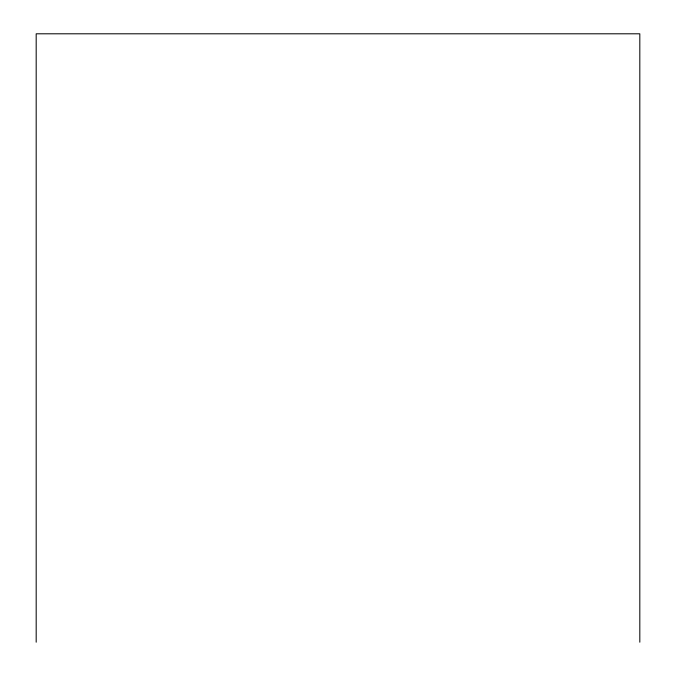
<?xml version="1.0" encoding="UTF-8"?>
<svg xmlns="http://www.w3.org/2000/svg" width="676" height="676" viewBox="0 0 676 676"><rect width="100%" height="100%" fill="white"/><g stroke="black" fill="none" stroke-linecap="round" stroke-linejoin="round"><path stroke-width="1.01" d="M639.817 642.2L639.817 33.8L36.183 33.8L36.183 642.2"/></g></svg>
